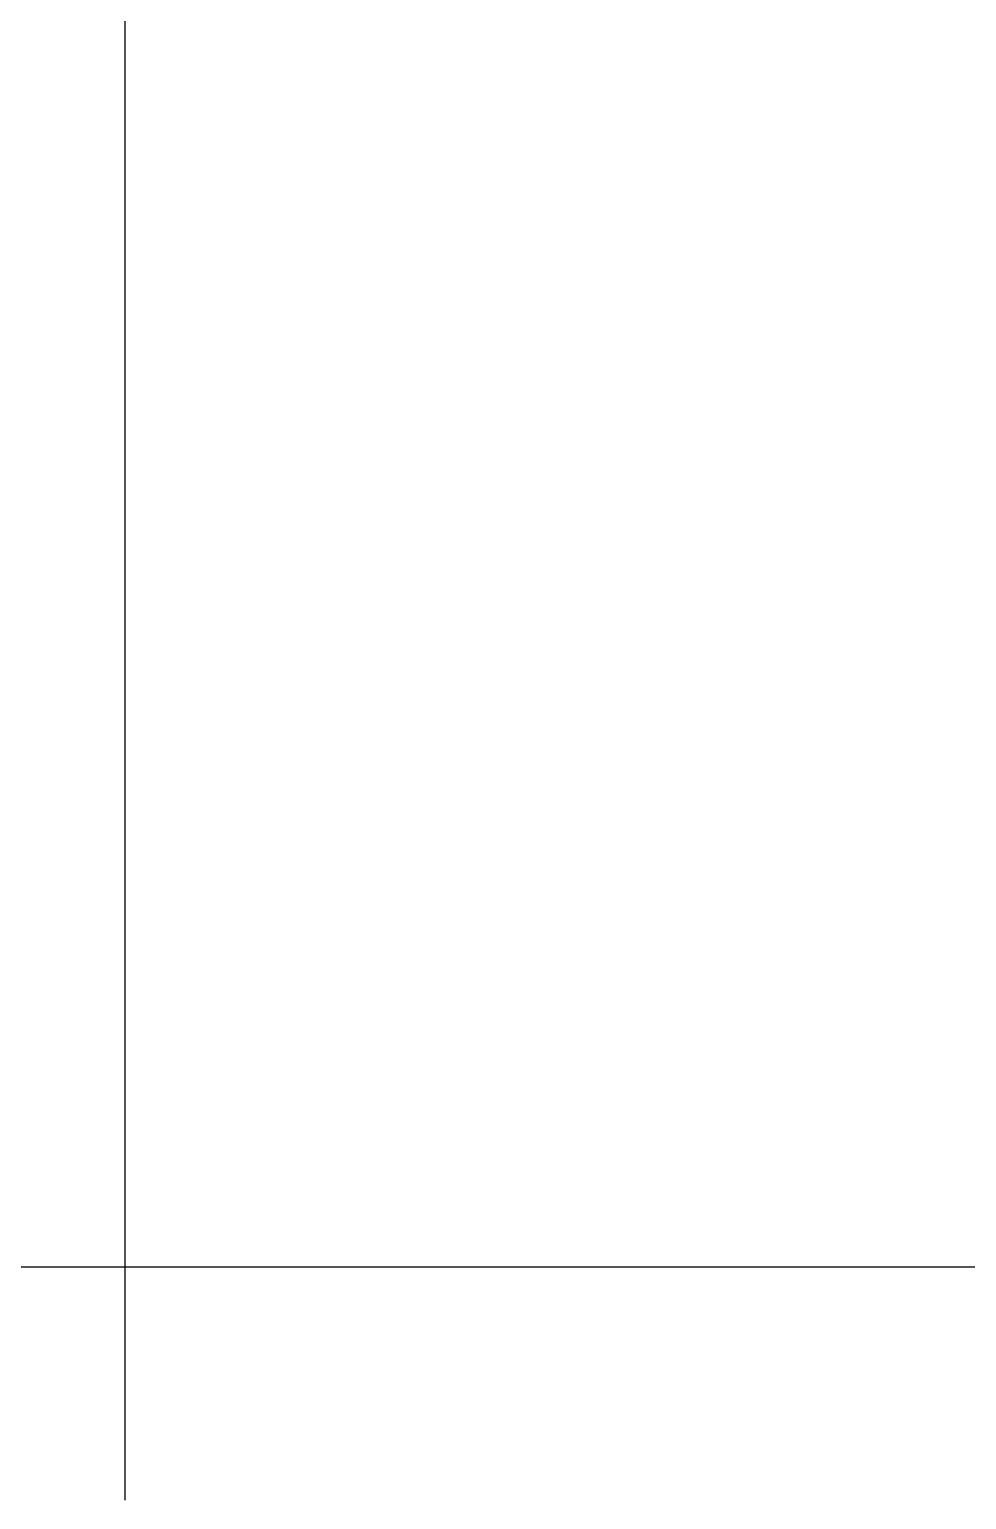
# Model space of a CAD drawing. Extents: x 220580 to 2027826, y -309201 to 71987.
# Drawn here: x 1041414 to 1041816, y -177776 to -177145 of the extents above; entities that cross this region are included whole.
import ezdxf

# ---------------------------------------------------------------- set-up
doc = ezdxf.new("R2010")
doc.units = 0
doc.linetypes.add('DASH', pattern=[0.35, 0.25, -0.1])
doc.linetypes.add('ZN-DOT', pattern=[0.25, 0, -0.25])
for name, color, linetype in [('!ZN6-层高线-8', 8, 'ZN-DOT'), ('20剖面图$0$A-LIN-V', 9, 'Continuous'), ('20剖面图$0$A-SFCE', 30, 'Continuous')]:
    doc.layers.add(name, color=color, linetype=linetype)

msp = doc.modelspace()

# ---------------------------------------------------------------- linework, layer by layer
at = {"layer": '!ZN6-层高线-8', "linetype": 'DASH', "ltscale": 400}
msp.add_line((1049420.334920142, -177676.4261404328), (1038617.433795123, -177676.4261404328), dxfattribs=at)
at = {"layer": '20剖面图$0$A-LIN-V'}
msp.add_line((1041454.671606474, -177776.4261403337), (1041454.671608819, -162375.9201578737), dxfattribs=at)
at = {"layer": '20剖面图$0$A-SFCE'}
msp.add_line((1042204.671608819, -177676.4261403606), (1038617.433795123, -177676.4261403606), dxfattribs=at)

doc.saveas('drawing.dxf')
